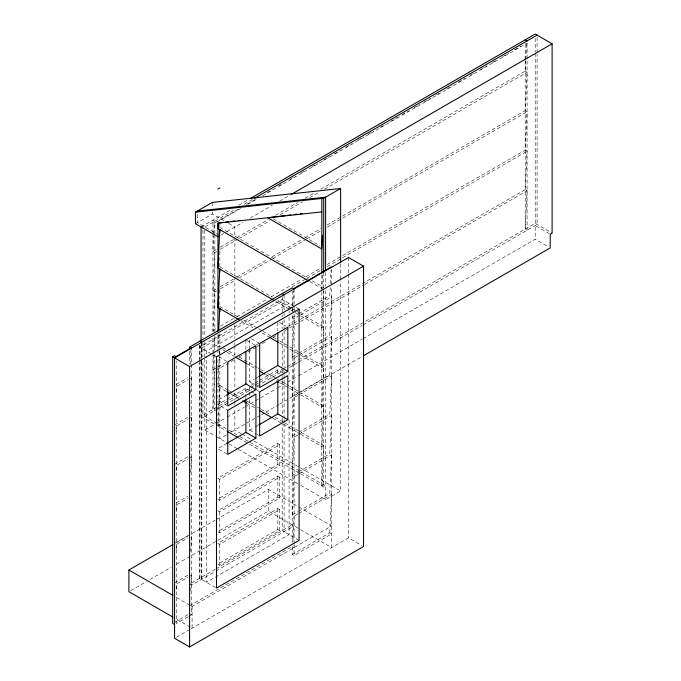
<?xml version="1.0" encoding="UTF-8"?>
<svg xmlns="http://www.w3.org/2000/svg" width="681" height="681" viewBox="0 0 681 681"><rect width="100%" height="100%" fill="white"/><g stroke="black" fill="none" stroke-linecap="round" stroke-linejoin="round"><path stroke-width="0.51" stroke-dasharray="3.4 2.55" d="M218.541 334.541L217.963 347.029L219.844 345.948L228.118 350.724M226.237 391.303L217.963 386.527L219.597 351.149M228.118 390.222L219.844 385.446L217.963 426.025L226.237 430.801M309.889 281.602L321.832 288.506L322.462 274.971M300.696 315.797L321.832 328.004L323.569 290.54M300.696 355.295L321.832 367.502L323.713 326.914L300.73 313.652M300.696 394.793L321.832 407L323.713 366.421L300.73 353.15M300.696 434.291L321.832 446.498L323.713 405.919L300.73 392.648M323.713 484.915L321.832 485.996L323.713 445.417L300.73 432.146M176.192 391.66L176.447 386.476L187.93 379.845M176.192 431.167L176.447 425.974L187.93 419.343M176.192 470.665L176.447 465.472L187.93 458.841M176.192 510.163L176.447 504.97L187.93 498.339M176.192 549.661L176.447 544.468L187.93 537.837M176.192 589.159L176.447 583.966L187.93 577.335M190.195 364.369L190.893 349.966M190.706 393.38L191.463 377.802L189.59 376.721M190.706 432.878L191.463 417.3L189.59 416.219M190.706 472.376L191.463 456.798L189.59 455.717M190.706 511.874L191.463 496.296L188.816 497.828M190.706 551.372L191.463 535.802L188.816 537.326M190.706 590.87L191.463 575.3L189.59 574.211M216.677 251.434L214.838 252.498L212.957 251.417L213.723 235.669M213.774 234.613L214.345 223.07L239.21 208.709M216.677 290.932L214.838 291.996L212.957 290.915L214.838 252.498M214.209 331.136L212.957 330.413L214.838 291.996M234.179 359.823L214.838 370.992L212.957 369.911L213.715 354.333M213.766 353.294L214.583 336.686M214.838 354.129L214.838 410.49L212.957 409.409L214.838 370.992M299.58 315.38L294.09 318.555L292.209 317.474L292.311 315.414M292.515 311.294L292.609 309.242M292.813 305.122L293.52 290.719M297.75 355.942L294.09 358.053L292.209 356.972L294.09 318.555M297.75 395.44L294.09 397.551L292.209 396.47L294.09 358.053M297.75 434.938L294.09 437.049L292.209 435.968L294.09 397.551M297.75 474.436L294.09 476.547L292.209 475.466L294.09 437.049M297.75 513.934L294.09 516.053L292.209 514.964L294.09 476.547M292.209 554.462L329.757 532.789L331.63 533.87L294.09 555.551L292.209 554.462L292.617 546.162M292.821 542.008L294.09 516.053M298.618 313.771L329.757 295.792L330.157 287.561M330.362 283.449L331.009 270.068M298.618 353.269L329.757 335.29L331.63 296.882L329.757 295.792M298.618 392.767L329.757 374.797L331.63 336.38L329.757 335.29M298.618 432.265L329.757 414.295L331.63 375.878L329.757 374.797M298.618 471.763L329.757 453.793L331.63 415.376L329.757 414.295M298.618 511.269L329.757 493.291L331.63 454.874L329.757 453.793M329.757 532.789L331.63 494.372L329.757 493.291M320.725 189.199L525.204 71.139L525.715 60.643M525.766 59.596L526.532 43.848M327.169 224.968L525.204 110.637L527.077 72.229L525.204 71.139M327.169 264.475L525.204 150.135L527.077 111.727L525.204 110.637M300.457 319.389L525.204 189.641L527.077 151.225L525.204 150.135M527.077 43.039L527.077 230.221L525.204 229.139L527.077 190.723L525.204 189.641M195.438 223.717L212.336 213.962L224.943 221.248M201.065 226.969L231.378 209.467M238.75 205.211L247.961 199.899M204.819 226.969L235.2 209.433M244.275 204.189L252.685 199.337M246.582 204.462L255.792 199.141M266.841 192.757L272.374 189.565M278.818 185.845L283.424 183.189M289.868 179.461L295.401 176.277M300.925 173.085L305.531 170.42M311.975 166.7L317.499 163.508M323.032 160.324L329.476 156.596M334.082 153.94L339.606 150.748M346.059 147.028L351.583 143.836M358.027 140.116L363.56 136.924M368.166 134.259L373.69 131.075M380.134 127.347L385.659 124.163M390.264 121.499L397.636 117.243M402.241 114.587L408.685 110.867M414.218 107.675L419.743 104.482M424.348 101.827L430.792 98.107M436.325 94.914L441.85 91.722M446.455 89.066L451.98 85.874M458.424 82.146L464.876 78.426M470.401 75.233L474.087 73.105M480.531 69.385L486.983 65.665M492.508 62.473L496.194 60.345M502.638 56.625L509.09 52.905M514.615 49.713L521.059 45.985M240.623 208.463L214.838 223.351L212.957 222.27M247.995 204.206L256.286 199.422M262.73 195.702L527.077 43.082M220.721 235.124L226.024 232.068M226.909 231.557L242.853 222.355M250.216 218.099L272.306 205.347M279.67 201.099L290.71 194.723M212.957 251.417L216.643 249.289M220.329 247.16L235.984 238.12M236.903 237.584L268.22 219.503M275.592 215.256L297.699 202.487M305.062 198.239L315.201 192.382M220.363 249.306L237.865 239.201M238.784 238.673L270.102 220.593M280.231 214.745L302.338 201.976M309.702 197.72L318.912 192.408M324.445 189.216L527.077 72.229M212.957 290.915L216.643 288.787M220.329 286.658L235.984 277.618M236.903 277.082L267.301 259.538M271.906 256.882L304.143 238.265M305.062 237.737L320.725 228.697M220.363 288.804L235.098 280.3M238.784 278.171L271.94 259.027M272.86 258.491L306.024 239.346M306.944 238.818L320.76 230.842M327.203 227.122L527.077 111.727M212.957 330.413L216.643 328.285M220.329 326.156L235.984 317.116M236.903 316.588L267.301 299.036M270.987 296.907L301.377 279.363M305.982 276.699L320.725 268.195M292.209 286.829L306.024 278.852M306.944 278.316L320.76 270.34M327.203 266.62L527.077 151.225M201.474 348.178L284.079 300.491M321.832 288.506L323.713 287.416L311.762 280.521M176.336 384.365L187.82 377.742M292.209 317.474L297.708 314.299M188.816 379.334L191.463 377.802M300.5 314.852L331.63 296.882M212.957 369.911L226.773 361.934M256.252 344.918L259.01 343.318M288.489 326.301L299.538 319.925M238.784 357.167L244.309 353.975M247.995 351.847L256.286 347.063M257.205 346.535L267.335 340.679M272.86 337.495L276.546 335.367M284.837 330.583L288.523 328.455M289.442 327.919L299.572 322.07M300.491 321.543L364.046 284.845M364.973 284.317L527.077 190.723M217.963 386.527L219.844 385.446M321.832 328.004L323.713 326.914M174.574 424.884L187.82 417.24M292.209 356.972L297.708 353.797M226.833 394.954L217.75 400.198L226.85 405.459M249.663 350.298L249.663 381.777L254.2 379.155M255.111 378.627L257.835 377.053M188.816 418.832L191.463 417.3M298.67 355.414L331.63 336.38M250.455 390.911L245.909 388.281L217.75 404.54L227.76 410.32M254.2 383.488L249.663 386.11L249.663 391.362M255.111 382.969L258.746 380.866M259.648 380.347L277.814 369.851L282.368 372.481M201.065 359.909L201.065 416.27L249.799 388.136M250.719 387.608L254.405 385.48M255.324 384.944L259.01 382.824M259.929 382.288L282.036 369.528M282.955 368.991L286.641 366.863M287.561 366.335L297.699 360.487M298.618 359.951L535.215 223.359L552.112 233.115M204.819 416.27L251.681 389.226M257.205 386.033L283.917 370.609M289.442 367.417L297.733 362.632M298.653 362.105L362.207 325.407M363.126 324.88L537.088 224.441L537.088 54.276M204.819 358.776L204.819 430L214.949 424.161M215.868 423.625L225.99 417.785M226.909 417.249L244.394 407.153M245.313 406.625L254.524 401.313M255.443 400.777L276.605 388.562M277.525 388.025L286.727 382.713M287.654 382.186L297.776 376.338M298.695 375.81L362.198 339.147M363.118 338.61L535.215 239.252L548.46 246.905M219.844 424.944L217.963 426.025L217.963 357.959M321.832 367.502L323.713 366.421M174.574 464.391L187.82 456.738M292.209 396.47L297.708 393.295M226.279 434.955L219.844 438.675L219.844 356.342M231.327 432.043L260.338 415.291M261.257 414.763L264.935 412.635M265.854 412.107L278.742 404.667M279.661 404.139L288.863 398.819M289.783 398.291L299.904 392.443M300.832 391.915L362.488 356.316M188.816 458.33L191.463 456.798M298.67 394.912L331.63 375.878M226.833 443.365L217.75 448.609L227.76 454.389M249.663 399.756L249.663 430.188L254.2 427.566M255.111 427.038L257.835 425.463M321.832 407L323.713 405.919M279.695 444.642L277.814 443.552L217.75 478.232L219.622 479.322L279.695 444.642L279.695 465.591L219.622 500.271L217.75 499.19L277.814 464.51L279.695 465.591M176.336 502.867L187.82 496.236M292.209 435.968L297.708 432.793M298.67 434.41L331.63 415.376M321.832 446.498L323.713 445.417M279.695 477.151L277.814 476.07L217.75 510.75L219.622 511.831L279.695 477.151L279.695 498.109L219.622 532.789L217.75 531.708L277.814 497.019L279.695 498.109M174.574 543.387L187.82 535.734M292.209 475.466L297.708 472.299M176.626 542.442L215.187 520.182M216.107 519.646L268.433 489.435L297.742 506.358M298.67 473.908L331.63 454.874M130.726 590.614L146.33 581.608M150.007 579.488L171.118 567.299M176.626 564.115L217.026 540.791M217.937 540.263L268.433 511.116L299.572 529.094M279.695 509.669L277.814 508.579L217.75 543.268L219.622 544.349L279.695 509.669L279.695 530.618L219.622 565.307L217.75 564.217L277.814 529.537L279.695 530.618M300.696 473.789L323.713 487.085L325.595 485.996L300.73 471.644M174.574 582.885L187.82 575.232M292.209 514.964L297.708 511.797M188.816 576.824L191.463 575.3M298.67 513.406L331.63 494.372M300.764 485.391L325.595 499.726L340.611 491.052L340.611 280.861M215.247 569.273L189.59 584.085L191.463 585.175L215.29 571.419M216.158 568.746L292.209 524.838M216.158 570.916L294.09 525.928M174.574 622.383L187.82 614.73M187.93 616.841L176.447 623.464L176.447 361.083M188.816 616.331L191.463 614.798L191.463 348.178M176.413 637.22L190.22 629.244M191.14 628.716L348.527 537.845L361.781 545.498M549.346 233.685L535.215 225.522L535.215 239.252M273.277 218.805L320.044 245.798M228.552 223.325L234.86 226.969L234.86 236.537M219.844 227.445L308.084 278.393M218.95 235.124L197.311 222.627L197.311 211.067M299.095 309.157L282.198 299.41L199.601 347.097L216.498 356.853M219.844 266.943L272.238 297.197M277.754 300.381L291.545 308.34M292.464 308.876L296.133 310.996M297.052 311.523L299.81 313.115M275.873 301.47L289.663 309.429M290.583 309.957L294.26 312.077M295.179 312.613L299.776 315.26M279.636 322.496L286.011 326.173M219.844 306.45L238.222 317.065M243.738 320.249L257.529 328.208M258.448 328.736L262.125 330.855M263.045 331.392L272.238 336.695M273.158 337.231L278.674 340.415M279.593 340.943L288.787 346.246M289.706 346.782L299.81 352.622M240.946 320.802L252.898 327.697M262.083 333L269.438 337.248M279.55 343.088L288.744 348.391M289.663 348.927L299.776 354.767M251.476 338.755L259.674 343.479M246.811 340.398L255.92 345.65M229.029 351.251L235.464 354.971M239.142 357.091L256.609 367.178M257.529 367.706L260.287 369.298M261.206 369.826L263.045 370.89M267.642 373.546L275.916 378.321M276.835 378.849L280.512 380.977M281.432 381.505L288.787 385.752M289.706 386.28L299.81 392.12M222.559 349.685L226.237 351.805M227.156 352.341L234.511 356.58M246.462 363.484L256.575 369.323M265.76 374.627L272.196 378.338M279.55 382.586L288.744 387.898M289.663 388.425L299.776 394.265M218.661 356.648L226.85 361.381M249.663 381.777L256.03 385.455M256.941 385.982L258.763 387.029M256.941 390.315L259.674 391.89M251.366 391.43L255.009 393.533M229.029 390.749L232.706 392.877M233.626 393.405L240.061 397.117M246.496 400.837L256.609 406.676M257.529 407.204L260.287 408.796M261.206 409.324L271.319 415.163M274.996 417.291L284.19 422.595M285.109 423.122L299.81 431.618M230.833 393.959L240.027 399.262M246.462 402.982L256.575 408.821M273.115 418.372L282.309 423.676M283.228 424.212L299.776 433.763M249.663 430.188L256.03 433.865M256.941 434.393L258.763 435.44M241.295 433.72L234.86 430L234.86 408.745M242.215 434.248L250.489 439.024M254.166 441.152L340.611 491.052M217.171 423.403L202.947 415.189L202.947 360.947M218.065 423.914L228.118 429.72M229.029 430.247L239.142 436.087M240.061 436.623L249.255 441.926M250.174 442.454L299.81 471.116M201.065 416.27L215.298 424.484M239.108 438.232L299.776 473.261M204.819 430L215.426 436.121M216.311 436.632L228.118 443.45M229.037 443.978L237.311 448.762M238.231 449.29L299.844 484.863M298.661 506.885L331.63 525.928L191.463 606.848L189.59 605.767L292.209 546.52L294.09 547.601M300.491 529.622L331.63 547.601L331.63 286.301M299.095 540.373L282.198 530.618L282.198 424.348M215.613 587.55L199.601 578.305L199.601 362.573M176.524 597.501L192.093 606.49L192.093 628.163L176.524 619.174M189.59 613.717L191.463 614.798M537.088 37.259L537.088 53.212M535.215 38.306L535.215 52.131M535.215 53.195L535.215 223.359M525.204 44.086L525.204 60.039M525.204 61.103L525.204 229.139M348.527 257.503L348.527 273.43M348.527 274.494L348.527 537.845M340.611 263.879L340.611 279.797M331.63 269.37L331.63 285.237M325.595 272.545L325.595 286.369M325.595 290.591L325.595 499.726M323.713 272.868L323.713 487.085M321.832 274.852L321.832 290.77M321.832 291.834L321.832 485.996M294.09 288.931L294.09 310.187M294.09 314.324L294.09 543.472M294.09 544.502L294.09 555.551M292.209 291.034L292.209 305.914M292.209 306.978L292.209 311.226M292.209 315.482L292.209 542.391M289.084 309.744L289.084 303.377L206.479 351.064L206.479 357.431M289.084 310.808L289.084 312.928M289.084 317.167L289.084 326.718M289.084 372.32L289.084 374.439M289.084 420.049L289.084 534.594L206.479 582.281L206.479 358.495M284.079 294.711L284.079 313.217M284.079 313.839L284.079 315.967M284.079 319.585L284.079 330.191M284.079 330.847L284.079 367.306M284.079 371.23L284.079 374.414M284.079 375.478L284.079 378.67M284.079 379.734L284.079 417.989M284.079 419.283L284.079 422.458M284.079 423.522L284.079 531.708M282.198 296.814L282.198 313.822M282.198 314.877L282.198 317.005M282.198 321.262L282.198 328.693M282.198 332.949L282.198 368.021M282.198 369.085L282.198 375.461M282.198 376.525L282.198 379.709M282.198 380.773L282.198 416.908M282.198 417.972L282.198 423.284M277.814 322.496L277.814 330.889M277.814 369.851L277.814 375.103M277.814 443.552L277.814 464.51M277.814 476.07L277.814 497.019M277.814 508.579L277.814 529.537M268.433 489.435L268.433 511.116M249.663 339.802L249.663 349.242M249.663 392.409L249.663 395.559M245.909 339.87L245.909 350.366M245.909 388.281L245.909 394.58M245.909 395.627L245.909 398.777M234.86 237.601L234.86 275.865M234.86 276.929L234.86 319.449M234.86 324.76L234.86 338.585M234.86 342.832L234.86 344.961M234.86 346.025L234.86 355.593M234.86 359.84L234.86 388.545M234.86 392.801L234.86 400.241M234.86 401.305L234.86 404.488M219.844 223.87L219.844 228.331M219.844 251.357L219.844 267.539M219.844 289.817L219.844 306.893M219.844 333.435L219.844 349.438M219.844 350.443L219.844 355.814M219.622 479.322L219.622 500.271M219.622 511.831L219.622 532.789M219.622 544.349L219.622 565.307M217.963 334.567L217.963 348.391M217.963 349.455L217.963 353.711M214.838 233.762L214.838 221.189L212.957 220.099L212.957 232.868M214.838 234.8L214.838 331.494M214.838 336.048L214.838 350.204M212.957 233.932L212.957 331.775M212.957 338.151L212.957 351.983M212.957 353.039L212.957 409.409M212.336 202.402L212.336 207.654M212.336 211.859L212.336 213.962M204.819 230.161L204.819 336.508M204.819 341.768L204.819 357.78M202.947 225.879L202.947 229.071M202.947 230.135L202.947 337.555M202.947 342.866L202.947 356.699M201.814 342.202L201.814 357.082M201.814 361.33L201.814 579.199L199.933 578.118L199.933 360.249M201.474 342.398L201.474 360.904M201.474 361.526L201.474 579.395M201.065 345.02L201.065 358.844M199.933 345.369L199.933 359.185M199.601 345.165L199.601 361.509M189.59 351.345L189.59 364.097"/><path stroke-width="1.02" d="M218.218 223.01L217.963 228.535L308.97 281.074M219.742 229.531L217.963 268.033L273.115 299.87M219.742 269.029L217.963 307.531L239.108 319.738M218.737 330.379L219.742 308.527M322.471 235.243L321.832 249.008L267.735 217.767L285.654 215.562M217.963 189.037L219.844 187.947M219.844 235.635L217.963 236.724L195.438 223.717L195.438 212.157L212.336 202.402L340.611 188.501L340.611 262.815M250.719 198.299L535.215 34.05L552.112 43.805L552.112 233.115L550.231 234.196L550.231 247.927L363.407 355.788M254.439 198.324L537.088 35.131M291.63 194.187L552.112 43.805M323.713 197.379L321.832 198.46L321.832 272.732M195.438 212.157L323.713 198.256L340.611 188.501M174.574 624.554L172.693 623.464L172.693 356.844L174.574 355.763L176.447 356.844M189.59 349.217L189.59 347.097L292.209 287.85L294.09 288.931M175.979 356.58L190.995 347.906M293.622 288.659L331.162 266.986L331.63 267.25M172.693 356.844L189.59 366.599L363.543 266.169L363.543 546.52L189.59 646.95L174.574 638.276L174.574 357.934L348.527 257.503L363.543 266.169M226.833 394.954L245.909 383.948L255.92 389.728L255.92 345.65L227.76 361.909L227.76 405.978L255.92 389.728M258.746 376.533L277.814 365.518L287.833 371.298L287.833 327.22L259.674 343.479L259.674 387.557L287.833 371.298M226.833 443.365L245.909 432.358L255.92 438.138L255.92 394.061L227.76 410.32L227.76 454.389L255.92 438.138M258.746 424.944L277.814 413.929L287.833 419.709L287.833 375.631L259.674 391.89L259.674 435.968L287.833 419.709M172.855 617.063L128.888 591.678L128.888 569.997L172.957 544.562M219.265 222.883L223.462 222.364M225.564 222.108L228.705 221.717M230.808 221.461L234.996 220.942M238.146 220.559L240.24 220.303M287.757 215.298L290.923 214.915M294.081 214.524L297.248 214.132M300.406 213.74L302.517 213.485M197.311 211.067L325.595 197.175L325.595 270.442M321.832 211.902L217.963 223.164L217.963 331.375M525.204 39.83L527.077 40.911M282.198 293.63L284.079 294.711M269.438 337.248L278.631 342.56M235.43 357.116L246.462 363.484M259.325 370.915L264.841 374.099M276.792 380.994L278.631 382.058M199.933 341.121L201.814 342.202M199.601 341.317L201.474 342.398M189.59 347.097L191.463 348.178M227.156 391.839L229.914 393.431M242.785 400.862L246.462 402.982M259.325 410.413L272.196 417.845M227.156 431.337L238.188 437.704M128.888 569.997L172.855 595.381M323.713 198.256L323.713 272.587M277.814 332.992L277.814 365.518M277.814 381.394L277.814 413.929M245.909 351.413L245.909 383.948M245.909 399.824L245.909 432.358M219.844 229.378L219.844 232.647M219.844 268.586L219.844 272.145M219.844 307.923L219.844 311.643M201.065 226.969L201.065 340.764M189.59 366.599L189.59 646.95M299.095 309.157L216.498 356.853L216.498 588.061L299.095 540.373L299.095 309.157"/></g></svg>
